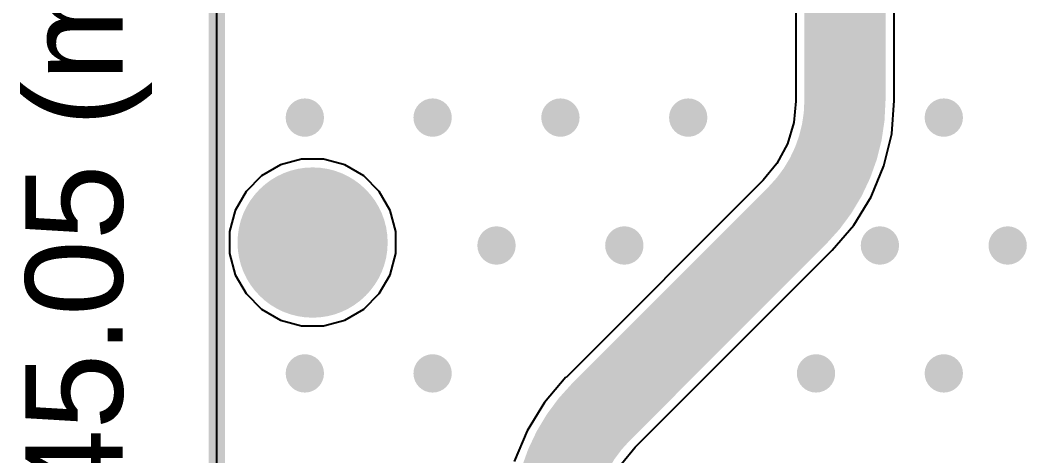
# Model space of a CAD drawing. Header units: millimetres. Extents: x -0.18 to 1.17, y -0.19 to 1.72.
# Drawn here: x -0.18 to 0.44, y 0.573 to 0.841 of the extents above; entities that cross this region are included whole.
import ezdxf

# ---------------------------------------------------------------- set-up
doc = ezdxf.new("R2010")
doc.units = ezdxf.units.MM
doc.header["$MEASUREMENT"] = 0
for name, color, linetype in [('BottomLayer', 5, 'Continuous'), ('Mechanical1', 6, 'Continuous'), ('Mechanical2', 216, 'Continuous'), ('PadHoleLayer', 156, 'Continuous'), ('TopLayer', 1, 'Continuous'), ('ViaHoleLayer', 16, 'Continuous')]:
    doc.layers.add(name, color=color, linetype=linetype)
doc.styles.add('Arial', font='', dxfattribs={"height": 0.2})
doc.styles.get('Arial').set_extended_font_data('Arial')

msp = doc.modelspace()

# ---------------------------------------------------------------- hatches: boundary and pattern name
at = {"layer": 'BottomLayer'}
h = msp.add_hatch(color=5, dxfattribs=at)
edge = h.paths.add_edge_path()
edge.add_arc((-0.00479, 0.78092), 0.01181, 0, 360)
h = msp.add_hatch(color=5, dxfattribs=at)
edge = h.paths.add_edge_path()
edge.add_arc((0.07395, 0.78092), 0.01181, 0, 360)
h = msp.add_hatch(color=5, dxfattribs=at)
edge = h.paths.add_edge_path()
edge.add_arc((0.15269, 0.78092), 0.01181, 0, 360)
h = msp.add_hatch(color=5, dxfattribs=at)
edge = h.paths.add_edge_path()
edge.add_arc((0.23143, 0.78092), 0.01181, 0, 360)
h = msp.add_hatch(color=5, dxfattribs=at)
edge = h.paths.add_edge_path()
edge.add_arc((0.38891, 0.78092), 0.01181, 0, 360)
h = msp.add_hatch(color=5, dxfattribs=at)
edge = h.paths.add_edge_path()
edge.add_arc((0.11332, 0.70218), 0.01181, 0, 360)
h = msp.add_hatch(color=5, dxfattribs=at)
edge = h.paths.add_edge_path()
edge.add_arc((0.19206, 0.70218), 0.01181, 0, 360)
h = msp.add_hatch(color=5, dxfattribs=at)
edge = h.paths.add_edge_path()
edge.add_arc((0.34954, 0.70218), 0.01181, 0, 360)
h = msp.add_hatch(color=5, dxfattribs=at)
edge = h.paths.add_edge_path()
edge.add_arc((0.42828, 0.70218), 0.01181, 0, 360)
h = msp.add_hatch(color=5, dxfattribs=at)
edge = h.paths.add_edge_path()
edge.add_arc((-0.00479, 0.62344), 0.01181, 0, 360)
h = msp.add_hatch(color=5, dxfattribs=at)
edge = h.paths.add_edge_path()
edge.add_arc((0.07395, 0.62344), 0.01181, 0, 360)
h = msp.add_hatch(color=5, dxfattribs=at)
edge = h.paths.add_edge_path()
edge.add_arc((0.31017, 0.62344), 0.01181, 0, 360)
h = msp.add_hatch(color=5, dxfattribs=at)
edge = h.paths.add_edge_path()
edge.add_arc((0.38891, 0.62344), 0.01181, 0, 360)
at = {"layer": 'PadHoleLayer'}
h = msp.add_hatch(color=156, dxfattribs=at)
edge = h.paths.add_edge_path()
edge.add_arc((0, 0.704), 0.04626, 0, 360)
at = {"layer": 'TopLayer'}
h = msp.add_hatch(color=1, dxfattribs=at)
edge = h.paths.add_edge_path()
edge.add_arc((-0.00479, 0.78092), 0.01181, 0, 360)
h = msp.add_hatch(color=1, dxfattribs=at)
edge = h.paths.add_edge_path()
edge.add_arc((0.07395, 0.78092), 0.01181, 0, 360)
h = msp.add_hatch(color=1, dxfattribs=at)
edge = h.paths.add_edge_path()
edge.add_arc((0.15269, 0.78092), 0.01181, 0, 360)
h = msp.add_hatch(color=1, dxfattribs=at)
edge = h.paths.add_edge_path()
edge.add_arc((0.23143, 0.78092), 0.01181, 0, 360)
h = msp.add_hatch(color=1, dxfattribs=at)
edge = h.paths.add_edge_path()
edge.add_arc((0.38891, 0.78092), 0.01181, 0, 360)
h = msp.add_hatch(color=1, dxfattribs=at)
edge = h.paths.add_edge_path()
edge.add_arc((0.11332, 0.70218), 0.01181, 0, 360)
h = msp.add_hatch(color=1, dxfattribs=at)
edge = h.paths.add_edge_path()
edge.add_arc((0.19206, 0.70218), 0.01181, 0, 360)
h = msp.add_hatch(color=1, dxfattribs=at)
edge = h.paths.add_edge_path()
edge.add_arc((0.34954, 0.70218), 0.01181, 0, 360)
h = msp.add_hatch(color=1, dxfattribs=at)
edge = h.paths.add_edge_path()
edge.add_arc((0.42828, 0.70218), 0.01181, 0, 360)
h = msp.add_hatch(color=1, dxfattribs=at)
edge = h.paths.add_edge_path()
edge.add_arc((-0.00479, 0.62344), 0.01181, 0, 360)
h = msp.add_hatch(color=1, dxfattribs=at)
edge = h.paths.add_edge_path()
edge.add_arc((0.07395, 0.62344), 0.01181, 0, 360)
h = msp.add_hatch(color=1, dxfattribs=at)
edge = h.paths.add_edge_path()
edge.add_arc((0.31017, 0.62344), 0.01181, 0, 360)
h = msp.add_hatch(color=1, dxfattribs=at)
edge = h.paths.add_edge_path()
edge.add_arc((0.38891, 0.62344), 0.01181, 0, 360)
at = {"layer": 'ViaHoleLayer'}
h = msp.add_hatch(color=16, dxfattribs=at)
edge = h.paths.add_edge_path()
edge.add_arc((-0.00479, 0.78092), 0.00591, 0, 360)
h = msp.add_hatch(color=16, dxfattribs=at)
edge = h.paths.add_edge_path()
edge.add_arc((0.07395, 0.78092), 0.00591, 0, 360)
h = msp.add_hatch(color=16, dxfattribs=at)
edge = h.paths.add_edge_path()
edge.add_arc((0.15269, 0.78092), 0.00591, 0, 360)
h = msp.add_hatch(color=16, dxfattribs=at)
edge = h.paths.add_edge_path()
edge.add_arc((0.23143, 0.78092), 0.00591, 0, 360)
h = msp.add_hatch(color=16, dxfattribs=at)
edge = h.paths.add_edge_path()
edge.add_arc((0.38891, 0.78092), 0.00591, 0, 360)
h = msp.add_hatch(color=16, dxfattribs=at)
edge = h.paths.add_edge_path()
edge.add_arc((0.11332, 0.70218), 0.00591, 0, 360)
h = msp.add_hatch(color=16, dxfattribs=at)
edge = h.paths.add_edge_path()
edge.add_arc((0.19206, 0.70218), 0.00591, 0, 360)
h = msp.add_hatch(color=16, dxfattribs=at)
edge = h.paths.add_edge_path()
edge.add_arc((0.34954, 0.70218), 0.00591, 0, 360)
h = msp.add_hatch(color=16, dxfattribs=at)
edge = h.paths.add_edge_path()
edge.add_arc((0.42828, 0.70218), 0.00591, 0, 360)
h = msp.add_hatch(color=16, dxfattribs=at)
edge = h.paths.add_edge_path()
edge.add_arc((-0.00479, 0.62344), 0.00591, 0, 360)
h = msp.add_hatch(color=16, dxfattribs=at)
edge = h.paths.add_edge_path()
edge.add_arc((0.07395, 0.62344), 0.00591, 0, 360)
h = msp.add_hatch(color=16, dxfattribs=at)
edge = h.paths.add_edge_path()
edge.add_arc((0.31017, 0.62344), 0.00591, 0, 360)
h = msp.add_hatch(color=16, dxfattribs=at)
edge = h.paths.add_edge_path()
edge.add_arc((0.38891, 0.62344), 0.00591, 0, 360)

# ---------------------------------------------------------------- linework, layer by layer
at = {"layer": 'BottomLayer'}
for p, q in [((-0.059, -0.05854), (-0.059, 1.24978)), ((-0.01979, 0.75177), (-0.03147, 0.74502)), ((-0.00675, 0.75526), (-0.01979, 0.75177)), ((0.00675, 0.75526), (-0.00675, 0.75526)), ((0.01979, 0.75177), (0.00675, 0.75526)), ((0.03147, 0.74502), (0.01979, 0.75177)), ((-0.03147, 0.74502), (-0.04102, 0.73547)), ((0.04102, 0.73547), (0.03147, 0.74502)), ((-0.04102, 0.73547), (-0.04777, 0.72379)), ((0.04777, 0.72379), (0.04102, 0.73547)), ((-0.04777, 0.72379), (-0.05126, 0.71075)), ((0.05126, 0.71075), (0.04777, 0.72379)), ((-0.05126, 0.71075), (-0.05126, 0.69725)), ((0.05126, 0.69725), (0.05126, 0.71075)), ((-0.05126, 0.69725), (-0.04777, 0.68421)), ((0.04777, 0.68421), (0.05126, 0.69725)), ((-0.04777, 0.68421), (-0.04102, 0.67253)), ((0.04102, 0.67253), (0.04777, 0.68421)), ((-0.04102, 0.67253), (-0.03147, 0.66298)), ((0.03147, 0.66298), (0.04102, 0.67253)), ((-0.03147, 0.66298), (-0.01979, 0.65623)), ((0.01979, 0.65623), (0.03147, 0.66298)), ((-0.01979, 0.65623), (-0.00675, 0.65274)), ((-0.00675, 0.65274), (0.00675, 0.65274)), ((0.00675, 0.65274), (0.01979, 0.65623))]:
    msp.add_line(p, q, dxfattribs=at)
at = {"layer": 'Mechanical2', "const_width": 0.01}
msp.add_lwpolyline([(-0.059, -0.05854), (-0.059, 1.715)], dxfattribs=at)
at = {"layer": 'TopLayer'}
for p, q in [((-0.05897, -0.05851), (-0.05897, 1.24981)), ((0.35826, 0.79142), (0.35826, 0.985)), ((0.29774, 0.97016), (0.29774, 0.79142)), ((0.2978, 0.79101), (0.29649, 0.7778)), ((0.29774, 0.79142), (0.2978, 0.79101)), ((0.3568, 0.77102), (0.3584, 0.79142)), ((0.3584, 0.79142), (0.35826, 0.79142)), ((0.29649, 0.7778), (0.29252, 0.7647)), ((0.35202, 0.75113), (0.3568, 0.77102)), ((0.29252, 0.7647), (0.28607, 0.75262)), ((-0.01979, 0.75177), (-0.03147, 0.74502)), ((-0.00675, 0.75526), (-0.01979, 0.75177)), ((0.00675, 0.75526), (-0.00675, 0.75526)), ((0.01979, 0.75177), (0.00675, 0.75526)), ((0.03147, 0.74502), (0.01979, 0.75177)), ((0.28607, 0.75262), (0.27765, 0.74236)), ((0.34419, 0.73222), (0.35202, 0.75113)), ((-0.03147, 0.74502), (-0.04102, 0.73547)), ((0.04102, 0.73547), (0.03147, 0.74502)), ((0.27731, 0.74211), (0.1562, 0.62099)), ((0.27765, 0.74236), (0.27731, 0.74211)), ((-0.04102, 0.73547), (-0.04777, 0.72379)), ((0.04777, 0.72379), (0.04102, 0.73547)), ((0.3335, 0.71477), (0.34419, 0.73222)), ((-0.04777, 0.72379), (-0.05126, 0.71075)), ((0.05126, 0.71075), (0.04777, 0.72379)), ((0.32021, 0.69921), (0.3335, 0.71477)), ((-0.05126, 0.71075), (-0.05126, 0.69725)), ((0.05126, 0.69725), (0.05126, 0.71075)), ((-0.05126, 0.69725), (-0.04777, 0.68421)), ((0.04777, 0.68421), (0.05126, 0.69725)), ((0.19899, 0.5782), (0.32011, 0.69931)), ((0.32011, 0.69931), (0.32021, 0.69921)), ((-0.04777, 0.68421), (-0.04102, 0.67253)), ((0.04102, 0.67253), (0.04777, 0.68421)), ((-0.04102, 0.67253), (-0.03147, 0.66298)), ((0.03147, 0.66298), (0.04102, 0.67253)), ((-0.03147, 0.66298), (-0.01979, 0.65623)), ((0.01979, 0.65623), (0.03147, 0.66298)), ((-0.01979, 0.65623), (-0.00675, 0.65274)), ((-0.00675, 0.65274), (0.00675, 0.65274)), ((0.00675, 0.65274), (0.01979, 0.65623)), ((0.1561, 0.62109), (0.14281, 0.60553)), ((0.1562, 0.62099), (0.1561, 0.62109)), ((0.14281, 0.60553), (0.13212, 0.58808)), ((0.13212, 0.58808), (0.12429, 0.56918)), ((0.19024, 0.56768), (0.19866, 0.57794)), ((0.19866, 0.57794), (0.19899, 0.5782))]:
    msp.add_line(p, q, dxfattribs=at)
at = {"layer": 'TopLayer', "const_width": 0.05}
for points in [[(0.328, 0.79142), (0.328, 0.985)], [(0.17759, 0.59959), (0.29871, 0.72071)]]:
    msp.add_lwpolyline(points, dxfattribs=at)
for points in [[(0.328, 0.79142, -0.198912), (0.29871, 0.72071)], [(0.1483, 0.52888, -0.198912), (0.17759, 0.59959)]]:
    msp.add_lwpolyline(points, format="xyb", dxfattribs=at)
at = {"layer": 'TopLayer', "const_width": 0.025}
for points in [[(0.3155, 0.79142, 1), (0.3405, 0.79142, 1)], [(0.3155, 0.79142, 1), (0.3405, 0.79142, 1)], [(0.28621, 0.72071, 1), (0.31121, 0.72071, 1)], [(0.28621, 0.72071, 1), (0.31121, 0.72071, 1)], [(0.16509, 0.59959, 1), (0.19009, 0.59959, 1)], [(0.16509, 0.59959, 1), (0.19009, 0.59959, 1)]]:
    msp.add_lwpolyline(points, format="xyb", close=True, dxfattribs=at)

# ---------------------------------------------------------------- texts
at = {"layer": 'Mechanical1', "style": 'Arial'}
msp.add_text('45.05 (mm)', height=0.06, rotation=90, dxfattribs=at).set_placement((-0.11701, 0.54232))

doc.saveas('drawing.dxf')
